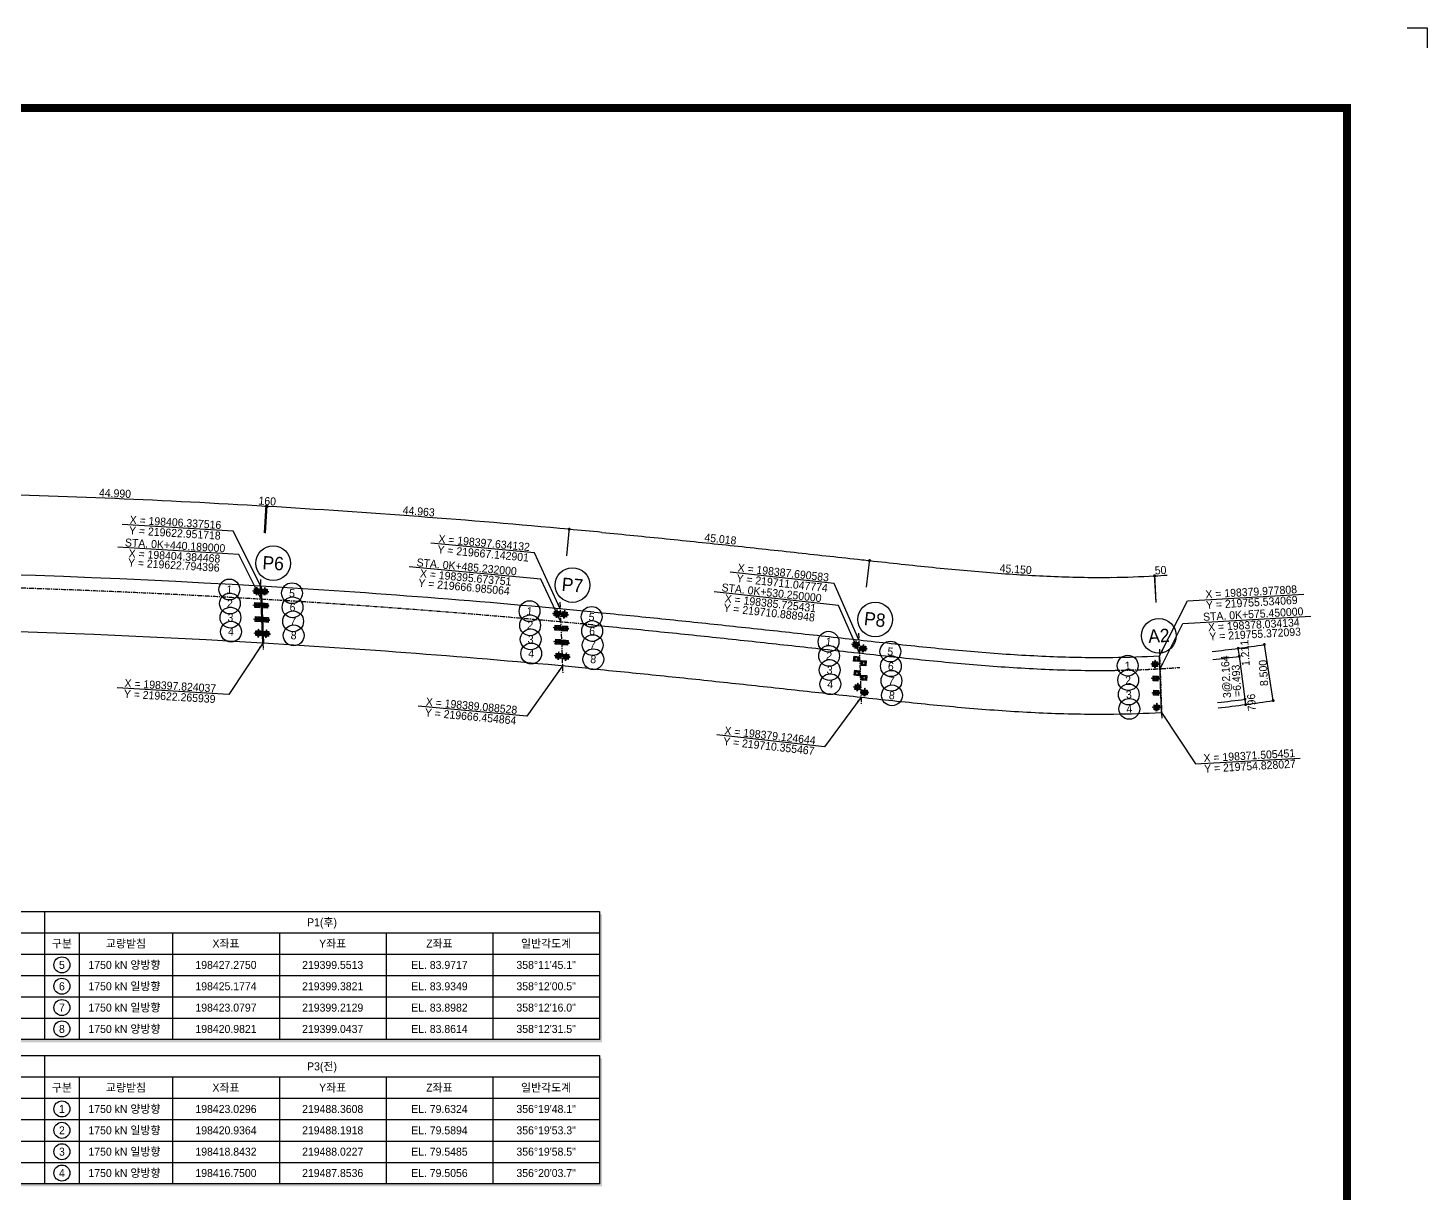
# Model space of a CAD drawing. Header units: feet. Extents: x 0 to 504600, y 0 to 356400.
# Drawn here: x 294842 to 504600, y 181715 to 356400 of the extents above; entities that cross this region are included whole.
import ezdxf
from ezdxf.enums import TextEntityAlignment as Align

# ---------------------------------------------------------------- set-up
doc = ezdxf.new("R2010")
doc.units = ezdxf.units.FT
doc.header["$LTSCALE"] = 600
doc.header["$MEASUREMENT"] = 0
doc.linetypes.add('A-CENTR01', pattern=[2, 1.25, -0.25, 0.25, -0.25])
doc.layers.get('0').update_dxf_attribs({"linetype": 'CONTINUOUS'})
for name, color, linetype in [('1', 1, 'CONTINUOUS'), ('5', 5, 'CONTINUOUS'), ('CS-CNTL', 1, 'A-CENTR01'), ('CS-CONC-MAJR', 4, 'CONTINUOUS'), ('CS-DIML', 1, 'CONTINUOUS'), ('CS-DIMT', 3, 'CONTINUOUS'), ('CS-LEAL', 1, 'CONTINUOUS'), ('CS-LEAT', 3, 'CONTINUOUS'), ('CS-MISC', 3, 'CONTINUOUS'), ('CS-SYMB', 3, 'CONTINUOUS'), ('CS-TABL-LIN1', 4, 'CONTINUOUS'), ('CS-TABL-LIN2', 1, 'CONTINUOUS'), ('CS-TABL-TEX2', 3, 'CONTINUOUS'), ('CS-TEXT', 3, 'CONTINUOUS'), ('CX-BORD', 3, 'CONTINUOUS'), ('CX-BORD-LIN1', 4, 'CONTINUOUS'), ('CX-BORD-LIN2', 3, 'CONTINUOUS'), ('CX-BORD-TEX2', 7, 'CONTINUOUS'), ('CX-BORD-TEX3', 6, 'CONTINUOUS'), ('CX-MISC', 2, 'CONTINUOUS')]:
    doc.layers.add(name, color=color, linetype=linetype)
doc.styles.add('A_STANDARD', font='')
doc.styles.add('TB_TEXT', font='')
doc.styles.add('TB_WBTXT', font='')
doc.styles.add('TB_WMTXT', font='')
doc.styles.get('A_STANDARD').set_extended_font_data('Dotum')
doc.styles.get('TB_TEXT').set_extended_font_data('DotumChe')
doc.styles.get('TB_WBTXT').set_extended_font_data('Dotum')
doc.styles.get('TB_WMTXT').set_extended_font_data('DotumChe')

# ---------------------------------------------------------------- blocks, each defined once
blk = doc.blocks.new('CXBLKA1')
at = {"layer": 'CX-BORD-LIN1', "const_width": 2}
blk.add_lwpolyline([(796, 0), (0, 0), (0, 554), (796, 554)], close=True, dxfattribs=at)
at = {"layer": 'CX-MISC'}
blk.add_line((811, 574), (816, 574), dxfattribs=at)
blk.add_lwpolyline([(811, 574), (816, 574), (816, 569)], dxfattribs=at)
at = {"layer": 'CX-BORD-LIN1', "style": 'TB_TEXT'}
for tag, height, p in [('TR_RNUM5', 3, (285.11, 32.64)), ('TR_RDAT5', 3.5, (317.5, 33)), ('TR_DGN5', 3.5, (451.12, 33)), ('TR_CHK5', 3.5, (491.12, 33)), ('TR_APP5', 3.5, (531.12, 33)), ('TR_RNUM4', 3, (285.11, 26.64)), ('TR_RDAT4', 3.5, (317.5, 27)), ('TR_DGN4', 3.5, (451.12, 27)), ('TR_CHK4', 3.5, (491.12, 27)), ('TR_APP4', 3.5, (531.12, 27)), ('TR_RNUM3', 3, (285.11, 20.64)), ('TR_RDAT3', 3.5, (317.5, 21)), ('TR_DGN3', 3.5, (451.12, 21)), ('TR_CHK3', 3.5, (491.12, 21)), ('TR_APP3', 3.5, (531.12, 21)), ('TR_RNUM2', 3, (285.11, 14.64)), ('TR_RDAT2', 3.5, (317.5, 15)), ('TR_DGN2', 3.5, (451.12, 15)), ('TR_CHK2', 3.5, (491.12, 15)), ('TR_APP2', 3.5, (531.12, 15)), ('TR_RDAT1', 3.5, (317.5, 9)), ('TR_DGN1', 3.5, (451.12, 9)), ('TR_CHK1', 3.5, (491.12, 9)), ('TR_APP1', 3.5, (531.12, 9)), ('TR_RNUM1', 3, (285.11, 8.64))]:
    blk.add_attdef(tag, text='', height=height, dxfattribs=at).set_placement(p, align=Align.MIDDLE_CENTER)
for tag, p in [('TR_RCON5', (342.3, 33)), ('TR_RCON4', (342.3, 27)), ('TR_RCON3', (342.3, 21)), ('TR_RCON2', (342.3, 15)), ('TR_RCON1', (342.3, 9))]:
    blk.add_attdef(tag, text='', height=3.5, dxfattribs=at).set_placement(p, align=Align.MIDDLE_LEFT)
at = {"layer": 'CX-BORD-LIN2', "style": 'TB_TEXT'}
blk.add_attdef('TD_VERSION', text='', height=3, rotation=90, dxfattribs=at).set_placement((800.5, 48.01), align=Align.MIDDLE_CENTER)
at = {"layer": 'CX-BORD-TEX2', "style": 'TB_WMTXT'}
for tag, height, p in [('TB_CNAME', 5, (15.34, 531.83)), ('TB_CSCOP', 4, (16.63, 523.83))]:
    blk.add_attdef(tag, text='', height=height, dxfattribs=at).set_placement(p, align=Align.BOTTOM_LEFT)
at = {"layer": 'CX-BORD-TEX2', "style": 'TB_WBTXT'}
for tag, height, p in [('TB_MTITIL', 10, (398, 533.33)), ('TB_STITL', 7, (398, 518.33))]:
    blk.add_attdef(tag, text='', height=height, dxfattribs=at).set_placement(p, align=Align.MIDDLE_CENTER)
at = {"layer": 'CX-BORD-TEX3', "style": 'TB_TEXT'}
for tag, height, p in [('TD_LNDST', 4.5, (215, 31.5)), ('TD_DSECT', 4.5, (605.5, 31.5)), ('TD_DDIST', 4.5, (654.5, 31.5)), ('TD_DNAME_TOP', 4.5, (755, 27.96)), ('TD_CSECT', 4.5, (605.5, 22.5)), ('TD_CDIST', 4.5, (654.5, 22.5)), ('TD_DNAME_MAIN', 4.5, (755, 21.47)), ('TD_CCOMP', 4.5, (215, 13.59)), ('TD_HSCAL', 4.5, (620.88, 13.75)), ('TD_VSCAL', 4.5, (656.86, 13.75)), ('TD_DNAME_BOT', 3, (755, 15.25)), ('TD_FIELD', 4.5, (180, 5.13)), ('TD_CSTEP', 4.5, (250.74, 5.13)), ('TD_DWGCODE', 4.5, (637, 4.79)), ('TD_DWGNO', 4.5, (755, 5))]:
    blk.add_attdef(tag, text='', height=height, dxfattribs=at).set_placement(p, align=Align.MIDDLE_CENTER)
for tag, height, width, p in [('TD_DCOMP', 4.5, 0.95, (215, 22.59)), ('TD_CNAME', 5, 0.78, (65, 7.6))]:
    blk.add_attdef(tag, text='', height=height, dxfattribs=dict(at, width=width)).set_placement(p, align=Align.MIDDLE_CENTER)
blk = doc.blocks.new('CXDIMDT2')
at = {"layer": 'CS-MISC', "const_width": 0.5}
blk.add_lwpolyline([(0.25, 0, 1), (-0.25, 0, 1)], format="xyb", close=True, dxfattribs=at)
blk = doc.blocks.new('양방향')
at = {"layer": '5'}
h = blk.add_hatch(color=3, dxfattribs=at)
h.dxf.hatch_style = 1
h.paths.add_polyline_path([(475597, 221040), (475535, 220816), (475658, 220816)])
h = blk.add_hatch(color=3, dxfattribs=at)
h.dxf.hatch_style = 1
h.paths.add_polyline_path([(475190, 220633), (475414, 220695), (475414, 220572)])
h = blk.add_hatch(color=3, dxfattribs=at)
h.dxf.hatch_style = 1
h.paths.add_polyline_path([(475414, 220613), (475779, 220613), (475779, 220654), (475414, 220654)])
h = blk.add_hatch(color=3, dxfattribs=at)
h.dxf.hatch_style = 1
h.paths.add_polyline_path([(475597, 220227), (475535, 220451), (475658, 220451)])
h = blk.add_hatch(color=3, dxfattribs=at)
h.dxf.hatch_style = 1
h.paths.add_polyline_path([(475617, 220451), (475617, 220816), (475576, 220816), (475576, 220451)])
h = blk.add_hatch(color=3, dxfattribs=at)
h.dxf.hatch_style = 1
h.paths.add_polyline_path([(476003, 220633), (475779, 220695), (475779, 220572)])
at = {"color": 3, "linetype": 'Continuous'}
for p, q in [((475597, 221040), (475535, 220816)), ((475190, 220633), (475414, 220695)), ((475414, 220572), (475414, 220695)), ((475658, 220451), (475535, 220451)), ((475597, 220227), (475535, 220451)), ((476003, 220633), (475779, 220695))]:
    blk.add_line(p, q, dxfattribs=at)
at = {"color": 3}
for p, q in [((475658, 220816), (475597, 221040)), ((475414, 220572), (475190, 220633)), ((475658, 220451), (475597, 220227)), ((475779, 220572), (476003, 220633))]:
    blk.add_line(p, q, dxfattribs=at)
at = {"color": 3, "linetype": 'Continuous'}
for points in [[(475349, 220881), (475844, 220881), (475844, 220386), (475349, 220386)], [(475414, 220613), (475779, 220613), (475779, 220654), (475414, 220654)], [(475617, 220451), (475617, 220816), (475576, 220816), (475576, 220451)]]:
    blk.add_lwpolyline(points, close=True, dxfattribs=at)
at = {"color": 3}
blk.add_circle((475597, 220633), 139, dxfattribs=at)
at = {"layer": '1', "color": 3}
blk.add_circle((475597, 220633), 230, dxfattribs=at)
blk = doc.blocks.new('일방향')
at = {"layer": '5'}
h = blk.add_hatch(color=3, dxfattribs=at)
h.dxf.hatch_style = 1
h.paths.add_polyline_path([(474350, 220633), (474574, 220695), (474574, 220572)])
h = blk.add_hatch(color=3, dxfattribs=at)
h.dxf.hatch_style = 1
h.paths.add_polyline_path([(474574, 220613), (474939, 220613), (474939, 220654), (474574, 220654)])
h = blk.add_hatch(color=3, dxfattribs=at)
h.dxf.hatch_style = 1
h.paths.add_polyline_path([(475163, 220633), (474939, 220695), (474939, 220572)])
at = {"color": 3, "linetype": 'Continuous'}
for p, q in [((474350, 220633), (474574, 220695)), ((474574, 220572), (474574, 220695)), ((475163, 220633), (474939, 220695))]:
    blk.add_line(p, q, dxfattribs=at)
at = {"color": 3}
for p, q in [((474574, 220572), (474350, 220633)), ((474939, 220572), (475163, 220633))]:
    blk.add_line(p, q, dxfattribs=at)
at = {"color": 3, "linetype": 'Continuous'}
for points in [[(474509, 220881), (475004, 220881), (475004, 220386), (474509, 220386)], [(474574, 220613), (474939, 220613), (474939, 220654), (474574, 220654)]]:
    blk.add_lwpolyline(points, close=True, dxfattribs=at)
at = {"color": 3}
blk.add_circle((474757, 220633), 139, dxfattribs=at)
at = {"layer": '1', "color": 3}
blk.add_circle((474757, 220633), 230, dxfattribs=at)
blk = doc.blocks.new('고정단')
at = {"color": 3, "linetype": 'Continuous'}
blk.add_lwpolyline([(474509, 219921), (475004, 219921), (475004, 219426), (474509, 219426)], close=True, dxfattribs=at)
for radius in [230, 139]:
    blk.add_circle((474757, 219673), radius, dxfattribs=at)

msp = doc.modelspace()

# ---------------------------------------------------------------- linework, layer by layer
at = {"layer": 'CS-CNTL'}
for p, q in [((329690, 273705), (330098, 263162)), ((374602, 270315), (375012, 259733)), ((379539, 266889), (379539, 266889)), ((379539, 266889), (379539, 266889)), ((379539, 266889), (379539, 266889)), ((419377, 265659), (419785, 255051)), ((418663, 262770), (418663, 262770)), ((418663, 262770), (418663, 262770)), ((418663, 262770), (418663, 262770)), ((464468, 263273), (464844, 252778)), ((457496, 260082), (457496, 260082)), ((457496, 260082), (457496, 260082)), ((457496, 260082), (457496, 260082))]:
    msp.add_line(p, q, dxfattribs=at)
for points in [[(379539, 266889), (380137, 266832), (380734, 266774), (381331, 266717), (381928, 266659), (382526, 266600), (383123, 266542), (383720, 266483), (384317, 266424), (384914, 266365), (385511, 266305), (386108, 266246), (386705, 266186), (387302, 266126), (387899, 266065), (388496, 266005), (389093, 265944), (389690, 265883), (390287, 265822), (390883, 265761), (391480, 265699), (392077, 265638), (392674, 265576), (393271, 265514), (393868, 265452), (394464, 265389), (395061, 265327), (395658, 265264), (396254, 265201), (396851, 265138), (397448, 265075), (398044, 265012), (398641, 264949), (399238, 264885), (399834, 264822), (400431, 264758), (401028, 264694), (401624, 264630), (402221, 264566), (402817, 264502), (403414, 264437), (404010, 264373), (404607, 264308), (405203, 264244), (405800, 264179), (406396, 264114), (406993, 264049), (407589, 263984), (408186, 263919), (408782, 263854), (409379, 263789), (409975, 263724), (410572, 263659), (411168, 263593), (411764, 263528), (412361, 263463), (412957, 263397), (413554, 263332), (414150, 263266), (414746, 263201), (415343, 263135), (415939, 263069), (416536, 263004), (417132, 262938), (417728, 262872), (418325, 262807), (418663, 262770)], [(379539, 266889), (380137, 266832), (380734, 266774), (381331, 266717), (381928, 266659), (382526, 266600), (383123, 266542), (383720, 266483), (384317, 266424), (384914, 266365), (385511, 266305), (386108, 266246), (386705, 266186), (387302, 266126), (387899, 266065), (388496, 266005), (389093, 265944), (389690, 265883), (390287, 265822), (390883, 265761), (391480, 265699), (392077, 265638), (392674, 265576), (393271, 265514), (393868, 265452), (394464, 265389), (395061, 265327), (395658, 265264), (396254, 265201), (396851, 265138), (397448, 265075), (398044, 265012), (398641, 264949), (399238, 264885), (399834, 264822), (400431, 264758), (401028, 264694), (401624, 264630), (402221, 264566), (402817, 264502), (403414, 264437), (404010, 264373), (404607, 264308), (405203, 264244), (405800, 264179), (406396, 264114), (406993, 264049), (407589, 263984), (408186, 263919), (408782, 263854), (409379, 263789), (409975, 263724), (410572, 263659), (411168, 263593), (411764, 263528), (412361, 263463), (412957, 263397), (413554, 263332), (414150, 263266), (414746, 263201), (415343, 263135), (415939, 263069), (416536, 263004), (417132, 262938), (417728, 262872), (418325, 262807), (418663, 262770)], [(379539, 266889), (380137, 266832), (380734, 266774), (381331, 266717), (381928, 266659), (382526, 266600), (383123, 266542), (383720, 266483), (384317, 266424), (384914, 266365), (385511, 266305), (386108, 266246), (386705, 266186), (387302, 266126), (387899, 266065), (388496, 266005), (389093, 265944), (389690, 265883), (390287, 265822), (390883, 265761), (391480, 265699), (392077, 265638), (392674, 265576), (393271, 265514), (393868, 265452), (394464, 265389), (395061, 265327), (395658, 265264), (396254, 265201), (396851, 265138), (397448, 265075), (398044, 265012), (398641, 264949), (399238, 264885), (399834, 264822), (400431, 264758), (401028, 264694), (401624, 264630), (402221, 264566), (402817, 264502), (403414, 264437), (404010, 264373), (404607, 264308), (405203, 264244), (405800, 264179), (406396, 264114), (406993, 264049), (407589, 263984), (408186, 263919), (408782, 263854), (409379, 263789), (409975, 263724), (410572, 263659), (411168, 263593), (411764, 263528), (412361, 263463), (412957, 263397), (413554, 263332), (414150, 263266), (414746, 263201), (415343, 263135), (415939, 263069), (416536, 263004), (417132, 262938), (417728, 262872), (418325, 262807), (418663, 262770)], [(418663, 262770), (419259, 262704), (419855, 262638), (420452, 262573), (421048, 262507), (421645, 262442), (422241, 262377), (422837, 262312), (423434, 262247), (424031, 262183), (424627, 262119), (425224, 262055), (425820, 261991), (426417, 261928), (427014, 261866), (427611, 261804), (428207, 261742), (428804, 261681), (429401, 261621), (429998, 261561), (430595, 261502), (431192, 261444), (431790, 261386), (432387, 261329), (432984, 261273), (433582, 261218), (434179, 261163), (434777, 261110), (435375, 261057), (435972, 261005), (436570, 260955), (437168, 260905), (437766, 260857), (438364, 260809), (438963, 260763), (439561, 260718), (440159, 260674), (440758, 260631), (441356, 260590), (441955, 260550), (442554, 260511), (443153, 260473), (443751, 260438), (444350, 260403), (444950, 260370), (445549, 260339), (446148, 260309), (446747, 260280), (447347, 260254), (447946, 260229), (448546, 260205), (449145, 260184), (449745, 260164), (450345, 260146), (450945, 260130), (451544, 260115), (452144, 260103), (452744, 260092), (453344, 260084), (453944, 260077), (454544, 260073), (455144, 260071), (455744, 260070), (456344, 260072), (456944, 260076), (457496, 260082)], [(418663, 262770), (419259, 262704), (419855, 262638), (420452, 262573), (421048, 262507), (421645, 262442), (422241, 262377), (422837, 262312), (423434, 262247), (424031, 262183), (424627, 262119), (425224, 262055), (425820, 261991), (426417, 261928), (427014, 261866), (427611, 261804), (428207, 261742), (428804, 261681), (429401, 261621), (429998, 261561), (430595, 261502), (431192, 261444), (431790, 261386), (432387, 261329), (432984, 261273), (433582, 261218), (434179, 261163), (434777, 261110), (435375, 261057), (435972, 261005), (436570, 260955), (437168, 260905), (437766, 260857), (438364, 260809), (438963, 260763), (439561, 260718), (440159, 260674), (440758, 260631), (441356, 260590), (441955, 260550), (442554, 260511), (443153, 260473), (443751, 260438), (444350, 260403), (444950, 260370), (445549, 260339), (446148, 260309), (446747, 260280), (447347, 260254), (447946, 260229), (448546, 260205), (449145, 260184), (449745, 260164), (450345, 260146), (450945, 260130), (451544, 260115), (452144, 260103), (452744, 260092), (453344, 260084), (453944, 260077), (454544, 260073), (455144, 260071), (455744, 260070), (456344, 260072), (456944, 260076), (457496, 260082)], [(418663, 262770), (419259, 262704), (419855, 262638), (420452, 262573), (421048, 262507), (421645, 262442), (422241, 262377), (422837, 262312), (423434, 262247), (424031, 262183), (424627, 262119), (425224, 262055), (425820, 261991), (426417, 261928), (427014, 261866), (427611, 261804), (428207, 261742), (428804, 261681), (429401, 261621), (429998, 261561), (430595, 261502), (431192, 261444), (431790, 261386), (432387, 261329), (432984, 261273), (433582, 261218), (434179, 261163), (434777, 261110), (435375, 261057), (435972, 261005), (436570, 260955), (437168, 260905), (437766, 260857), (438364, 260809), (438963, 260763), (439561, 260718), (440159, 260674), (440758, 260631), (441356, 260590), (441955, 260550), (442554, 260511), (443153, 260473), (443751, 260438), (444350, 260403), (444950, 260370), (445549, 260339), (446148, 260309), (446747, 260280), (447347, 260254), (447946, 260229), (448546, 260205), (449145, 260184), (449745, 260164), (450345, 260146), (450945, 260130), (451544, 260115), (452144, 260103), (452744, 260092), (453344, 260084), (453944, 260077), (454544, 260073), (455144, 260071), (455744, 260070), (456344, 260072), (456944, 260076), (457496, 260082)]]:
    msp.add_lwpolyline(points, dxfattribs=at)
for centre, radius, start, end in [((248072, -1106834), 1380000, 84.533354, 97.9437), ((248072, -1106834), 1380000, 84.533354, 97.9437), ((248072, -1106834), 1380000, 84.533354, 97.9437), ((248072, -1106834), 1380000, 84.533344, 84.533354), ((248072, -1106834), 1380000, 84.533344, 84.533354), ((248072, -1106834), 1380000, 84.533344, 84.533354), ((455566, 420070), 160000, 270.69096, 274.28358), ((455566, 420070), 160000, 270.69096, 274.28358), ((455566, 420070), 160000, 270.69096, 274.28358), ((455566, 420070), 160000, 270.69095, 270.69096), ((455566, 420070), 160000, 270.69095, 270.69096), ((455566, 420070), 160000, 270.69095, 270.69096)]:
    msp.add_arc(centre, radius, start, end, dxfattribs=at)
at = {"layer": 'CS-CONC-MAJR'}
for p, q in [((329649, 272706), (329979, 264171)), ((329809, 272696), (330139, 264162)), ((379725, 268830), (379725, 268830)), ((418876, 264708), (418876, 264708)), ((464454, 262271), (464759, 253774)), ((378915, 260369), (378915, 260369)), ((457472, 262032), (457472, 262032)), ((417946, 256259), (417946, 256259)), ((457575, 253533), (457575, 253533))]:
    msp.add_line(p, q, dxfattribs=at)
for points in [[(379725, 268830), (380323, 268773), (380921, 268715), (381519, 268657), (382117, 268599), (382715, 268541), (383313, 268482), (383911, 268424), (384509, 268364), (385107, 268305), (385705, 268246), (386302, 268186), (386900, 268126), (387498, 268066), (388095, 268005), (388693, 267945), (389290, 267884), (389888, 267823), (390485, 267762), (391083, 267701), (391680, 267639), (392278, 267577), (392875, 267515), (393473, 267453), (394070, 267391), (394667, 267329), (395264, 267266), (395862, 267204), (396459, 267141), (397056, 267078), (397653, 267015), (398250, 266951), (398847, 266888), (399444, 266824), (400041, 266761), (400638, 266697), (401235, 266633), (401832, 266569), (402429, 266505), (403026, 266440), (403623, 266376), (404220, 266312), (404817, 266247), (405413, 266182), (406010, 266118), (406607, 266053), (407204, 265988), (407800, 265923), (408397, 265858), (408994, 265793), (409591, 265728), (410187, 265662), (410784, 265597), (411380, 265532), (411977, 265466), (412574, 265401), (413170, 265335), (413767, 265270), (414363, 265204), (414960, 265139), (415556, 265073), (416153, 265008), (416749, 264942), (417345, 264876), (417942, 264811), (418538, 264745), (418876, 264708)], [(418876, 264708), (419472, 264642), (420069, 264577), (420665, 264511), (421261, 264446), (421857, 264380), (422452, 264315), (423048, 264250), (423644, 264186), (424239, 264121), (424835, 264058), (425430, 263994), (426026, 263931), (426621, 263868), (427216, 263805), (427811, 263744), (428406, 263682), (429002, 263621), (429596, 263561), (430191, 263502), (430786, 263443), (431381, 263385), (431976, 263327), (432571, 263270), (433165, 263215), (433760, 263159), (434355, 263105), (434949, 263052), (435544, 263000), (436139, 262948), (436733, 262898), (437328, 262849), (437922, 262800), (438517, 262753), (439111, 262707), (439706, 262662), (440300, 262619), (440894, 262576), (441489, 262535), (442083, 262495), (442677, 262457), (443272, 262420), (443866, 262384), (444460, 262350), (445054, 262317), (445648, 262286), (446243, 262256), (446837, 262228), (447431, 262202), (448025, 262177), (448619, 262154), (449213, 262133), (449807, 262113), (450400, 262095), (450994, 262079), (451588, 262065), (452181, 262053), (452775, 262042), (453368, 262034), (453962, 262027), (454555, 262023), (455148, 262021), (455741, 262020), (456334, 262022), (456927, 262026), (457472, 262032)], [(378915, 260369), (379510, 260312), (380104, 260255), (380699, 260197), (381293, 260139), (381888, 260081), (382482, 260023), (383077, 259965), (383672, 259906), (384266, 259847), (384861, 259788), (385455, 259728), (386050, 259669), (386645, 259609), (387240, 259549), (387834, 259488), (388429, 259428), (389024, 259367), (389619, 259306), (390213, 259245), (390808, 259184), (391403, 259122), (391998, 259061), (392593, 258999), (393188, 258937), (393783, 258875), (394378, 258813), (394973, 258750), (395568, 258688), (396163, 258625), (396758, 258562), (397353, 258499), (397949, 258436), (398544, 258372), (399139, 258309), (399734, 258245), (400330, 258181), (400925, 258117), (401520, 258053), (402116, 257989), (402711, 257925), (403306, 257861), (403902, 257796), (404497, 257732), (405093, 257667), (405689, 257603), (406284, 257538), (406880, 257473), (407476, 257408), (408071, 257343), (408667, 257278), (409263, 257213), (409859, 257148), (410455, 257082), (411050, 257017), (411646, 256952), (412242, 256886), (412838, 256821), (413434, 256755), (414031, 256690), (414627, 256624), (415223, 256559), (415819, 256493), (416415, 256427), (417012, 256362), (417608, 256296), (417946, 256259)], [(417946, 256259), (418542, 256193), (419139, 256128), (419737, 256062), (420334, 255996), (420932, 255931), (421531, 255865), (422130, 255800), (422729, 255735), (423329, 255670), (423929, 255606), (424530, 255542), (425131, 255478), (425732, 255414), (426334, 255351), (426936, 255289), (427539, 255227), (428142, 255165), (428745, 255104), (429349, 255043), (429954, 254984), (430559, 254924), (431164, 254866), (431770, 254808), (432376, 254751), (432983, 254695), (433590, 254640), (434197, 254585), (434805, 254532), (435414, 254479), (436023, 254428), (436632, 254377), (437242, 254328), (437853, 254279), (438463, 254232), (439075, 254186), (439687, 254141), (440299, 254097), (440912, 254055), (441525, 254014), (442138, 253974), (442752, 253936), (443367, 253899), (443982, 253863), (444598, 253830), (445214, 253797), (445830, 253766), (446447, 253737), (447064, 253710), (447682, 253684), (448300, 253660), (448919, 253638), (449538, 253617), (450158, 253599), (450778, 253582), (451398, 253567), (452019, 253554), (452640, 253543), (453262, 253534), (453884, 253528), (454507, 253523), (455130, 253521), (455753, 253520), (456377, 253522), (457001, 253527), (457575, 253533)]]:
    msp.add_lwpolyline(points, dxfattribs=at)
for centre, radius, start, end in [((248072, -1106834), 1381950, 86.615833, 92.209808), ((248072, -1106834), 1381950, 84.533354, 86.6092), ((248072, -1106834), 1381950, 84.533344, 84.533354), ((248072, -1106834), 1373450, 86.581068, 92.209788), ((248072, -1106834), 1373450, 84.533354, 86.574393), ((455566, 420070), 158050, 270.69096, 273.2235), ((248072, -1106834), 1373450, 84.533344, 84.533354), ((455566, 420070), 158050, 270.69095, 270.69096), ((455566, 420070), 166550, 270.69096, 273.16395), ((455566, 420070), 166550, 270.69095, 270.69096)]:
    msp.add_arc(centre, radius, start, end, dxfattribs=at)
at = {"layer": 'CS-DIML'}
for p, q in [((330314, 280680), (330562, 284873)), ((330474, 280671), (330723, 284864)), ((375630, 277250), (376016, 281432)), ((380868, 280776), (380868, 280776)), ((420189, 276636), (420189, 276636)), ((420580, 272569), (421040, 276743)), ((457327, 274031), (457327, 274031)), ((463967, 270256), (463731, 274449)), ((464013, 270258), (463777, 274452)), ((476461, 262186), (476302, 263387)), ((476461, 262186), (476302, 263387)), ((476461, 262186), (476302, 263387)), ((481538, 255558), (480212, 263954)), ((481538, 255558), (480212, 263954)), ((481538, 255558), (480212, 263954)), ((477313, 255749), (476461, 262186)), ((477313, 255749), (476461, 262186)), ((477313, 255749), (476461, 262186)), ((477417, 254960), (477313, 255749)), ((477417, 254960), (477313, 255749)), ((477417, 254960), (477313, 255749))]:
    msp.add_line(p, q, dxfattribs=at)
for points in [[(380868, 280776), (381472, 280718), (382075, 280660), (382678, 280601), (383281, 280543), (383884, 280484), (384486, 280425), (385089, 280366), (385691, 280306), (386294, 280246), (386896, 280186), (387498, 280126), (388100, 280066), (388702, 280005), (389303, 279944), (389905, 279883), (390507, 279822), (391108, 279761), (391709, 279699), (392311, 279638), (392912, 279576), (393513, 279514), (394113, 279451), (394714, 279389), (395315, 279326), (395915, 279264), (396516, 279201), (397116, 279138), (397716, 279075), (398316, 279011), (398916, 278948), (399516, 278884), (400116, 278821), (400716, 278757), (401315, 278693), (401915, 278629), (402514, 278565), (403113, 278500), (403712, 278436), (404312, 278371), (404910, 278307), (405509, 278242), (406108, 278177), (406707, 278113), (407305, 278048), (407904, 277983), (408502, 277918), (409100, 277852), (409698, 277787), (410296, 277722), (410894, 277657), (411492, 277591), (412090, 277526), (412687, 277460), (413285, 277395), (413882, 277329), (414480, 277264), (415077, 277198), (415674, 277133), (416271, 277067), (416868, 277001), (417465, 276936), (418062, 276870), (418659, 276804), (419255, 276739), (419852, 276673), (420189, 276636)], [(420189, 276636), (420785, 276570), (421018, 276545)], [(421018, 276545), (421613, 276479), (422207, 276414), (422800, 276349), (423393, 276284), (423984, 276219), (424575, 276155), (425165, 276091), (425755, 276028), (426343, 275965), (426931, 275902), (427519, 275840), (428105, 275778), (428691, 275717), (429275, 275656), (429859, 275596), (430443, 275537), (431026, 275478), (431607, 275420), (432189, 275363), (432769, 275306), (433349, 275251), (433928, 275196), (434506, 275142), (435083, 275088), (435660, 275036), (436236, 274985), (436812, 274935), (437386, 274885), (437960, 274837), (438533, 274790), (439106, 274744), (439677, 274699), (440248, 274655), (440819, 274613), (441388, 274571), (441957, 274531), (442525, 274492), (443093, 274455), (443659, 274419), (444225, 274384), (444791, 274351), (445355, 274319), (445919, 274288), (446482, 274259), (447044, 274232), (447606, 274206), (448167, 274181), (448727, 274159), (449286, 274137), (449845, 274118), (450403, 274100), (450960, 274084), (451517, 274070), (452072, 274057), (452627, 274046), (453181, 274037), (453734, 274030), (454287, 274025), (454839, 274022), (455390, 274020), (455940, 274021), (456489, 274023), (457038, 274028), (457327, 274031)]]:
    msp.add_lwpolyline(points, dxfattribs=at)
for centre, radius, start, end in [((248072, -1106834), 1393950, 86.607896, 88.475821), ((248072, -1106834), 1393950, 86.604574, 86.607896), ((248072, -1106834), 1393950, 86.601253, 86.604574), ((248072, -1106834), 1393950, 84.734448, 86.601253), ((248072, -1106834), 1393950, 84.533354, 84.734448), ((248072, -1106834), 1393950, 84.533344, 84.533354), ((326441, 277457), 0.5, 26.60457, 86.60457), ((371755, 273772), 0.5, 24.73445, 84.73445), ((455566, 420070), 146050, 270.69096, 273.20928), ((455566, 420070), 146050, 270.69095, 270.69096), ((455566, 420070), 146050, 273.20928, 273.96158), ((416355, 269815), 0.5, 23.71987, 83.71987), ((455566, 420070), 158050, 276.10642, 277.53881), ((455566, 420070), 158050, 276.10642, 277.53881), ((455566, 420070), 158050, 276.10642, 277.53881), ((455566, 420070), 158050, 277.53881, 278.97121), ((455566, 420070), 158050, 277.53881, 278.97121), ((455566, 420070), 158050, 277.53881, 278.97121), ((455566, 420070), 159261, 276.10642, 277.53881), ((455566, 420070), 159261, 276.10642, 277.53881), ((455566, 420070), 159261, 276.10642, 277.53881), ((455566, 420070), 165754, 276.10642, 277.53881), ((455566, 420070), 165754, 276.10642, 277.53881), ((455566, 420070), 165754, 276.10642, 277.53881), ((455566, 420070), 166550, 276.10642, 277.53881), ((455566, 420070), 166550, 276.10642, 277.53881), ((455566, 420070), 166550, 276.10642, 277.53881), ((455566, 420070), 166550, 277.53881, 278.97121), ((455566, 420070), 166550, 277.53881, 278.97121), ((455566, 420070), 166550, 277.53881, 278.97121)]:
    msp.add_arc(centre, radius, start, end, dxfattribs=at)
msp.add_solid([(464809, 253777), (465168, 252961), (464809, 253777), (465413, 253121)], dxfattribs=at)
at = {"layer": 'CS-LEAL'}
for p, q in [((325592, 280961), (308974, 281947)), ((329729, 272701), (325592, 280961)), ((370776, 277698), (355249, 279129)), ((326441, 277458), (308292, 278534)), ((329805, 270743), (326442, 277457)), ((374641, 269307), (370776, 277698)), ((371755, 273772), (352004, 275592)), ((415700, 273106), (400100, 274822)), ((374717, 267342), (371755, 273772)), ((419416, 264648), (415700, 273106)), ((416355, 269816), (397719, 271867)), ((468665, 270521), (486154, 271507)), ((419492, 262678), (416356, 269815)), ((464503, 262273), (468665, 270521)), ((464573, 260324), (468005, 267125)), ((468005, 267125), (487156, 268205)), ((330059, 264166), (324975, 256454)), ((374973, 260741), (369639, 253198)), ((324975, 256454), (308198, 257449)), ((419746, 256061), (414280, 248614)), ((369639, 253198), (353358, 254699)), ((464809, 253777), (469870, 246050)), ((414280, 248614), (398106, 250394)), ((469870, 246050), (485566, 246935))]:
    msp.add_line(p, q, dxfattribs=at)
msp.add_arc((468005, 267125), 0.5, 93.22719, 153.22719, dxfattribs=at)
for points in [[(329805, 270743), (329542, 271596), (329805, 270743), (329279, 271464)], [(374641, 269307), (374406, 270168), (374641, 269307), (374140, 270045)], [(374717, 267342), (374482, 268203), (374717, 267342), (374216, 268080)], [(419416, 264648), (419196, 265513), (419416, 264648), (418928, 265395)], [(330059, 264166), (329452, 263512), (330059, 264166), (329697, 263351)], [(419492, 262678), (419272, 263543), (419492, 262678), (419003, 263425)], [(464503, 262273), (465031, 262993), (464503, 262273), (464769, 263125)], [(374973, 260741), (374345, 260107), (374973, 260741), (374584, 259937)], [(464573, 260324), (465101, 261044), (464573, 260324), (464839, 261176)], [(419746, 256061), (419107, 255438), (419746, 256061), (419343, 255265)]]:
    msp.add_solid(points, dxfattribs=at)
at = {"layer": 'CS-SYMB'}
for centre, radius in [((331607, 276151), 2600), ((376477, 272878), 2600), ((325038, 272208), 1560), ((334429, 271651), 1560), ((325119, 270099), 1560), ((334511, 269542), 1560), ((325200, 267991), 1560), ((334593, 267434), 1560), ((370047, 268957), 1560), ((379348, 268100), 1560), ((421865, 267714), 2600), ((325281, 265883), 1560), ((334675, 265325), 1560), ((370128, 266841), 1560), ((379432, 265984), 1560), ((464396, 265272), 2600), ((370209, 264725), 1560), ((379516, 263867), 1560), ((414869, 264374), 1560), ((424143, 262901), 1560), ((370290, 262608), 1560), ((379600, 261750), 1560), ((414957, 262252), 1560), ((424220, 260713), 1560), ((459727, 260792), 1560), ((415045, 260129), 1560), ((459804, 258629), 1560), ((415133, 258007), 1560), ((424298, 258525), 1560), ((459882, 256466), 1560), ((424375, 256337), 1560), ((459960, 254303), 1560)]:
    msp.add_circle(centre, radius, dxfattribs=at)
at = {"layer": 'CS-TABL-LIN1'}
for points in [[(130928, 223915), (380528, 223915), (380528, 204715), (130928, 204715)], [(130928, 202315), (380528, 202315), (380528, 183115), (130928, 183115)]]:
    msp.add_lwpolyline(points, close=True, dxfattribs=at)
at = {"layer": 'CS-TABL-LIN2'}
for p, q in [((297328, 223915), (297328, 204715)), ((302528, 223915), (302528, 223915)), ((316528, 223915), (316528, 223915)), ((332528, 223915), (332528, 223915)), ((348528, 223915), (348528, 223915)), ((364528, 223915), (364528, 223915)), ((130928, 220715), (380528, 220715)), ((302528, 220715), (302528, 204715)), ((316528, 220715), (316528, 204715)), ((332528, 220715), (332528, 204715)), ((348528, 220715), (348528, 204715)), ((364528, 220715), (364528, 204715)), ((130928, 217515), (380528, 217515)), ((130928, 214315), (380528, 214315)), ((130928, 211115), (380528, 211115)), ((130928, 207915), (380528, 207915)), ((297328, 202315), (297328, 183115)), ((302528, 202315), (302528, 202315)), ((316528, 202315), (316528, 202315)), ((332528, 202315), (332528, 202315)), ((348528, 202315), (348528, 202315)), ((364528, 202315), (364528, 202315)), ((130928, 199115), (380528, 199115)), ((302528, 199115), (302528, 183115)), ((316528, 199115), (316528, 183115)), ((332528, 199115), (332528, 183115)), ((348528, 199115), (348528, 183115)), ((364528, 199115), (364528, 183115)), ((130928, 195915), (380528, 195915)), ((130928, 192715), (380528, 192715)), ((130928, 189515), (380528, 189515)), ((130928, 186315), (380528, 186315))]:
    msp.add_line(p, q, dxfattribs=at)
for centre in [(299928, 215915), (299928, 212715), (299928, 209515), (299928, 206315), (299928, 194315), (299928, 191115), (299928, 187915), (299928, 184715)]:
    msp.add_circle(centre, 1200, dxfattribs=at)
for points in [[(380528, 223515), (380928, 223515), (380528, 204715), (380928, 204715)], [(131328, 204715), (380928, 204715), (131328, 204315), (380928, 204315)], [(380528, 201915), (380928, 201915), (380528, 183115), (380928, 183115)], [(131328, 183115), (380928, 183115), (131328, 182715), (380928, 182715)]]:
    msp.add_solid(points, dxfattribs=at)

# ---------------------------------------------------------------- block references
at = {"linetype": 'ByBlock', "xscale": 1.5, "yscale": 1.5, "zscale": 1.5}
for name, p, rotation in [('양방향', (-397768, -28142), 357.546452), ('양방향', (-405998, -4306), 355.67441), ('일방향', (-396428, -30305), 357.546452), ('일방향', (-404660, -6510), 355.67441), ('양방향', (-362185, -7620), 355.67441), ('양방향', (-368576, 13186), 354.055816), ('일방향', (-396347, -32413), 357.546452), ('일방향', (-404578, -8618), 355.67441), ('일방향', (-360847, -9824), 355.67441), ('일방향', (-367257, 10990), 354.051856), ('양방향', (-397525, -34467), 357.546452), ('양방향', (-405752, -10632), 355.67441), ('일방향', (-360765, -11932), 355.67441), ('일방향', (-367173, 8873), 354.051856), ('양방향', (-324895, 8684), 354.051856), ('양방향', (-361939, -13946), 355.67441), ('양방향', (-368325, 6835), 354.055816), ('고정단', (-323405, 7863), 354.051856), ('양방향', (-309902, -29257), 356.956656), ('고정단', (-308490, -30075), 356.956656), ('양방향', (-266129, -31585), 356.956656), ('양방향', (-324631, 2317), 354.051856), ('고정단', (-323317, 5741), 354.051856), ('고정단', (-308412, -32263), 356.956656), ('일방향', (-264793, -33815), 356.956656), ('양방향', (-309669, -35822), 356.956656), ('일방향', (-264716, -35978), 356.956656), ('양방향', (-265896, -38074), 356.956656)]:
    msp.add_blockref(name, p, dxfattribs=dict(at, rotation=rotation))
at = {"layer": 'CS-SYMB', "xscale": 439.999999999997, "yscale": 439.999999999997, "zscale": 439.999999999997, "rotation": 6.820508000000328}
for p in [(330550, 284673), (330550, 284673), (330712, 284664), (330712, 284664), (375997, 281233), (375997, 281233), (421018, 276545), (421018, 276545), (463743, 274249), (463743, 274249), (463788, 274252), (476302, 263387), (476302, 263387), (476302, 263387), (476461, 262186), (476461, 262186), (476461, 262186), (476461, 262186), (476461, 262186), (476461, 262186), (480212, 263954), (480212, 263954), (480212, 263954), (477313, 255749), (477313, 255749), (477313, 255749), (477313, 255749), (477313, 255749), (477313, 255749), (477417, 254960), (477417, 254960), (477417, 254960), (481538, 255558), (481538, 255558), (481538, 255558)]:
    msp.add_blockref('CXDIMDT2', p, dxfattribs=at)
at = {"layer": 'CX-BORD', "xscale": 600, "yscale": 600, "zscale": 600}
msp.add_blockref('CXBLKA1', (15000, 12000), dxfattribs=at)

# ---------------------------------------------------------------- texts
at = {"layer": 'CS-DIMT', "style": 'A_STANDARD'}
for s, rotation, p in [('44.990', 357.54186, (307866, 286033)), ('160', 356.60291, (330683, 284866)), ('44.963', 355.66785, (353383, 283332)), ('45.018', 353.96458, (398603, 279182)), ('45.150', 356.23563, (442893, 274668)), ('50', 363.58543, (464687, 274506)), ('1.211', 453.24163, (477909, 262728)), ('3@2.164', 453.24163, (475059, 259165)), ('=6.493', 453.24163, (476630, 258546)), ('8.500', 453.24163, (480675, 259724)), ('8.500', 453.24163, (480675, 259724)), ('8.500', 453.24163, (480675, 259724)), ('796', 453.24163, (478883, 255295))]:
    msp.add_text(s, height=1200, rotation=rotation, dxfattribs=at).set_placement(p, align=Align.CENTER)
at = {"layer": 'CS-LEAT', "style": 'A_STANDARD'}
for s, rotation, p in [('X = 198406.337516', 356.60457, (316925, 281675)), ('Y = 219622.951718', 356.60457, (316830, 280078)), ('STA. 0K+440.189000', 356.60457, (316870, 278226)), ('X = 198397.634132', 354.73445, (363187, 278598)), ('X = 198404.384468', 356.60457, (316775, 276629)), ('Y = 219667.142901', 354.73445, (363040, 277005)), ('Y = 219622.794396', 356.60457, (316670, 275268)), ('STA. 0K+485.232000', 354.73445, (360567, 275004)), ('X = 198395.673751', 354.73445, (360420, 273411)), ('X = 198387.690583', 353.71987, (408027, 274151)), ('Y = 219666.985064', 354.73445, (360170, 271993)), ('STA. 0K+530.250000', 353.71987, (406270, 271127)), ('Y = 219711.047774', 353.71987, (407852, 272561)), ('X = 198379.977808', 3.22719, (478272, 271263)), ('X = 198385.725431', 353.71987, (406095, 269536)), ('Y = 219755.534069', 363.22719, (478362, 269665)), ('Y = 219710.888948', 353.71987, (405908, 268135)), ('STA. 0K+575.450000', 363.22719, (478574, 267922)), ('X = 198378.034134', 363.22719, (478664, 266324)), ('Y = 219755.372093', 363.22719, (478860, 264922)), ('X = 198397.824037', 356.60457, (316149, 257178)), ('Y = 219622.265939', 356.60457, (316054, 255581)), ('X = 198389.088528', 354.73445, (361295, 254168)), ('Y = 219666.454864', 354.73445, (361149, 252575)), ('Y = 219710.355467', 353.71987, (405859, 248132)), ('X = 198379.124644', 353.71987, (406034, 249723)), ('X = 198371.505451', 3.22719, (477991, 246708)), ('Y = 219754.828027', 363.22719, (478081, 245111))]:
    msp.add_text(s, height=1200, rotation=rotation, dxfattribs=at).set_placement(p, align=Align.CENTER)
at = {"layer": 'CS-SYMB', "style": 'A_STANDARD'}
for s, rotation, p in [('1', 356.60457, (325003, 271609)), ('2', 356.60457, (325083, 269501)), ('5', 356.60457, (334394, 271052)), ('3', 356.60457, (325164, 267392)), ('6', 356.60457, (334475, 268943)), ('1', 354.73445, (369992, 268360)), ('5', 354.73445, (379293, 267503)), ('4', 356.60457, (325245, 265284)), ('7', 356.60457, (334557, 266835)), ('2', 354.73445, (370073, 266244)), ('6', 354.73445, (379377, 265386)), ('8', 356.60457, (334639, 264726)), ('3', 354.73445, (370154, 264127)), ('7', 354.73445, (379461, 263269)), ('1', 353.71987, (414804, 263778)), ('4', 354.73445, (370235, 262011)), ('8', 354.73445, (379545, 261152)), ('2', 353.71987, (414892, 261655)), ('5', 353.71987, (424077, 262305)), ('3', 353.71987, (414980, 259533)), ('6', 353.71987, (424155, 260117)), ('1', 363.22719, (459760, 260193)), ('4', 353.71987, (415068, 257411)), ('7', 353.71987, (424232, 257928)), ('2', 363.22719, (459838, 258030)), ('8', 353.71987, (424310, 255740)), ('3', 363.22719, (459916, 255867)), ('4', 363.22719, (459993, 253704))]:
    msp.add_text(s, height=1200, rotation=rotation, dxfattribs=at).set_placement(p, align=Align.CENTER)
at = {"layer": 'CS-TABL-TEX2', "style": 'A_STANDARD'}
for s, p in [('P1(후)', (338928, 222315)), ('구분', (299928, 219115)), ('교량받침', (309528, 219115)), ('X좌표', (324528, 219115)), ('Y좌표', (340528, 219115)), ('Z좌표', (356528, 219115)), ('일반각도계', (372528, 219115)), ('5', (299928, 215915)), ('1750 kN 양방향 ', (309528, 215915)), ('198427.2750', (324528, 215915)), ('219399.5513', (340528, 215915)), ('EL. 83.9717', (356528, 215915)), ('358°11\'45.1"', (372528, 215915)), ('6', (299928, 212715)), ('1750 kN 일방향 ', (309528, 212715)), ('198425.1774', (324528, 212715)), ('219399.3821', (340528, 212715)), ('EL. 83.9349', (356528, 212715)), ('358°12\'00.5"', (372528, 212715)), ('7', (299928, 209515)), ('1750 kN 일방향 ', (309528, 209515)), ('198423.0797', (324528, 209515)), ('219399.2129', (340528, 209515)), ('EL. 83.8982', (356528, 209515)), ('358°12\'16.0"', (372528, 209515)), ('8', (299928, 206315)), ('1750 kN 양방향 ', (309528, 206315)), ('198420.9821', (324528, 206315)), ('219399.0437', (340528, 206315)), ('EL. 83.8614', (356528, 206315)), ('358°12\'31.5"', (372528, 206315)), ('P3(전)', (338928, 200715)), ('구분', (299928, 197515)), ('교량받침', (309528, 197515)), ('X좌표', (324528, 197515)), ('Y좌표', (340528, 197515)), ('Z좌표', (356528, 197515)), ('일반각도계', (372528, 197515)), ('1750 kN 양방향 ', (309528, 194315)), ('1', (299928, 194315)), ('198423.0296', (324528, 194315)), ('219488.3608', (340528, 194315)), ('EL. 79.6324', (356528, 194315)), ('356°19\'48.1"', (372528, 194315)), ('2', (299928, 191115)), ('1750 kN 일방향 ', (309528, 191115)), ('198420.9364', (324528, 191115)), ('219488.1918', (340528, 191115)), ('EL. 79.5894', (356528, 191115)), ('356°19\'53.3"', (372528, 191115)), ('3', (299928, 187915)), ('1750 kN 일방향 ', (309528, 187915)), ('198418.8432', (324528, 187915)), ('219488.0227', (340528, 187915)), ('EL. 79.5485', (356528, 187915)), ('356°19\'58.5"', (372528, 187915)), ('4', (299928, 184715)), ('1750 kN 양방향 ', (309528, 184715)), ('198416.7500', (324528, 184715)), ('219487.8536', (340528, 184715)), ('EL. 79.5056', (356528, 184715)), ('356°20\'03.7"', (372528, 184715))]:
    msp.add_text(s, height=1200, dxfattribs=at).set_placement(p, align=Align.MIDDLE_CENTER)
at = {"layer": 'CS-TEXT', "style": 'A_STANDARD'}
for s, rotation, p in [('P6', 356.60457, (331548, 275153)), ('P7', 354.73445, (376385, 271882)), ('P8', 353.71987, (421699, 266720)), ('A2', 363.22719, (464452, 264273))]:
    msp.add_text(s, height=2000, rotation=rotation, dxfattribs=at).set_placement(p, align=Align.CENTER)

doc.saveas('drawing.dxf')
